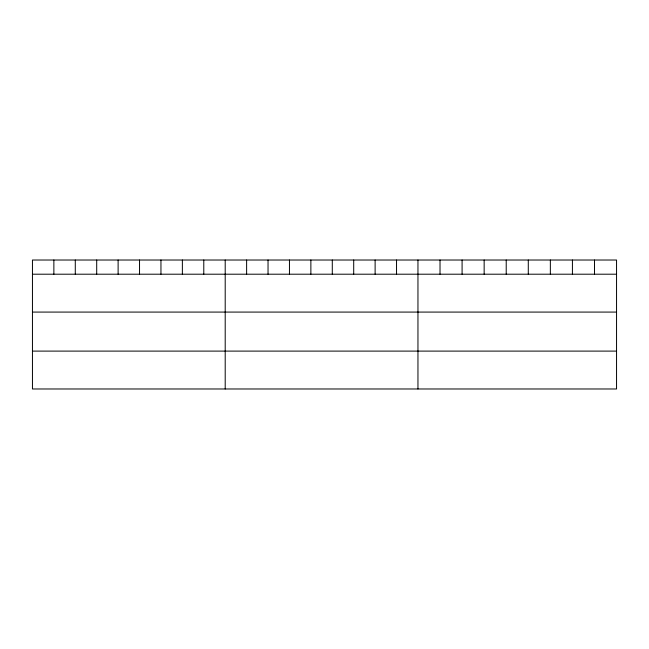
<?xml version="1.0" encoding="UTF-8"?>
<svg xmlns="http://www.w3.org/2000/svg" width="649" height="649" viewBox="0 0 649 649"><rect width="100%" height="100%" fill="white"/><g stroke="black" fill="none" stroke-linecap="round" stroke-linejoin="round"><path stroke-width="0.97" d="M616.55 274.202L616.55 388.978L32.45 388.978L32.45 260.022L616.55 260.022L616.55 274.202L32.45 274.202M32.45 312.08L616.55 312.08M32.45 351.101L616.55 351.101M594.484 260.022L594.484 274.202M572.418 260.022L572.418 274.202M550.352 260.022L550.352 274.202M528.286 260.022L528.286 274.202M506.22 260.022L506.22 274.202M484.154 260.022L484.154 274.202M462.088 260.022L462.088 274.202M440.022 260.022L440.022 274.202M417.956 260.022L417.956 388.978M396.539 260.022L396.539 274.202M375.122 260.022L375.122 274.202M353.705 260.022L353.705 274.202M332.288 260.022L332.288 274.202M310.871 260.022L310.871 274.202M289.454 260.022L289.454 274.202M268.037 260.022L268.037 274.202M246.62 260.022L246.62 274.202M225.203 260.022L225.203 388.978M203.786 260.022L203.786 274.202M182.369 260.022L182.369 274.202M160.952 260.022L160.952 274.202M139.535 260.022L139.535 274.202M118.118 260.022L118.118 274.202M96.701 260.022L96.701 274.202M75.284 260.022L75.284 274.202M53.867 260.022L53.867 274.202"/></g></svg>
